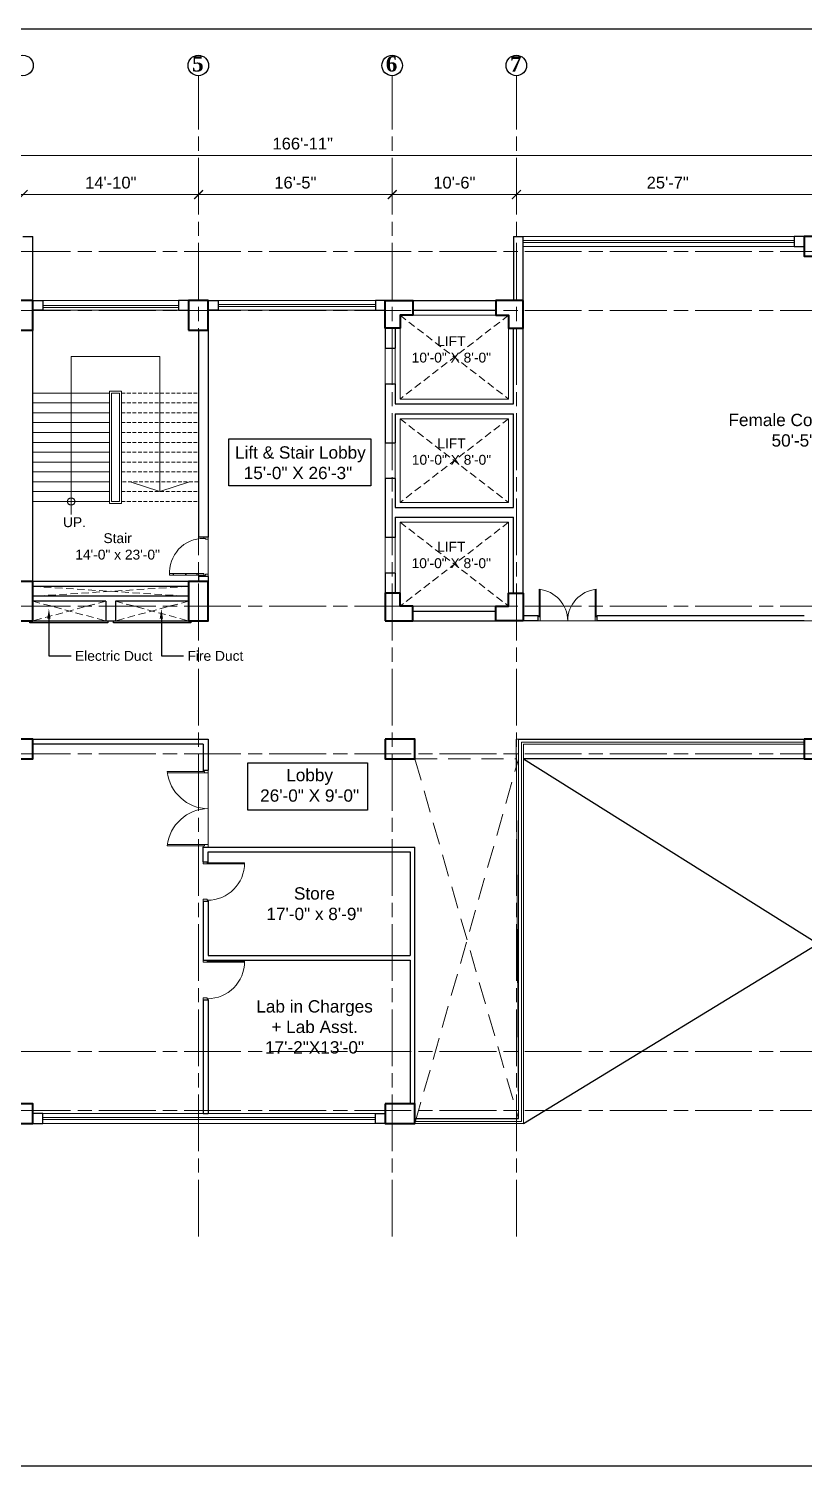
# Model space of a CAD drawing. Header units: inches. Extents: x -12 to 20935469, y -1604 to 24729220.
# Drawn here: x 20932577 to 20933364, y 24705706 to 24707164 of the extents above; entities that cross this region are included whole.
import ezdxf
from ezdxf import colors
from ezdxf.entities.mleader import LeaderData, LeaderLine
from ezdxf.math import Vec2, Vec3

# ---------------------------------------------------------------- set-up
doc = ezdxf.new("R2010")
doc.units = ezdxf.units.IN
doc.header["$LTSCALE"] = 0.03
doc.header["$MEASUREMENT"] = 0
doc.header["$PDMODE"] = 32
doc.header["$PDSIZE"] = 15
doc.linetypes.add('ACAD_ISO08W100', pattern=[36, 24, -3, 6, -3])
doc.linetypes.add('DASHED2', pattern=[0.375, 0.25, -0.125])
for name, color, linetype, lineweight in [('column', 1, 'Continuous', 40), ('Dim Line', 252, 'Continuous', 13), ('Door', 7, 'Continuous', 18), ('Dot', 253, 'Continuous', 0), ('Gas', 21, 'Continuous', 5), ('Grid Line', 252, 'Continuous', 18), ('Hatch', 253, 'Continuous', 15), ('Main Wall', 7, 'Continuous', 30), ('RAIL', 23, 'Continuous', 13), ('STAIR', 46, 'Continuous', 15), ('wind.', 150, 'Continuous', 20)]:
    doc.layers.add(name, color=color, linetype=linetype, lineweight=lineweight)
doc.layers.add('FUR', color=251, linetype='Continuous')
doc.layers.add('TEXT', color=7, linetype='Continuous')
doc.styles.add('2', font='swisscl.ttf')
doc.styles.add('RomanS', font='arial.ttf', dxfattribs={"height": 12})
doc.styles.get("Standard").update_dxf_attribs({"font": 'timesbd.ttf'})
doc.dimstyles.new('Aec_Arch_I', dxfattribs={"dimscale": 96, "dimtxt": 12, "dimasz": 0.09375, "dimexe": 0.125, "dimexo": 0.125, "dimgap": 0.0625, "dimtad": 1, "dimdec": 0, "dimzin": 3, "dimdsep": 46, "dimlunit": 4, "dimtxsty": 'RomanS', "dimblk1": 'ARCHTICK', "dimblk2": 'ARCHTICK', "dimsah": 1, "dimcen": 0.09375, "dimdle": 0.125, "dimadec": 0, "dimazin": 0, "dimtfac": 0.75, "dimtdec": 0, "dimtmove": 2, "dimatfit": 3, "dimldrblk": 'ARCHTICK', "dimfxl": 1, "dimfrac": 1, "dimtolj": 1, "dimtzin": 0, "dimarcsym": 0})

# ---------------------------------------------------------------- blocks, each defined once
blk = doc.blocks.new('_ArchTick')
at = {"color": 0, "linetype": 'ByBlock', "lineweight": 35, "const_width": 0.15}
blk.add_lwpolyline([(-0.5, -0.5), (0.5, 0.5)], dxfattribs=at)
blk = doc.blocks.new('*D8')
at = {"layer": 'Defpoints', "color": 0, "transparency": 16777216}
for p in [(20831396.3, 24724578.2), (20831666.3, 24724578.2), (20831666.3, 24724578.2)]:
    blk.add_point(p, dxfattribs=at)
at = {"layer": 'Dim Line', "color": 0, "lineweight": -2, "transparency": 16777216}
blk.add_line((20831384.3, 24724578.2), (20831678.3, 24724578.2), dxfattribs=at)
at = {"layer": 'Dim Line', "color": 0, "lineweight": -2, "transparency": 16777216, "xscale": 9, "yscale": 9, "zscale": 9, "rotation": 180}
blk.add_blockref('_ArchTick', (20831396.3, 24724578.2), dxfattribs=at)
at = {"layer": 'Dim Line', "color": 0, "lineweight": -2, "transparency": 16777216, "xscale": 9, "yscale": 9, "zscale": 9}
blk.add_blockref('_ArchTick', (20831666.3, 24724578.2), dxfattribs=at)
at = {"layer": 'Dim Line', "color": 0, "transparency": 16777216, "insert": (20831531.3, 24724590.3), "char_height": 12, "attachment_point": 5, "style": 'RomanS'}
blk.add_mtext('\\A1;22\'-6"', dxfattribs=at)
blk = doc.blocks.new('*D9')
at = {"layer": 'Defpoints', "color": 0, "transparency": 16777216}
for p in [(20831666.3, 24724578.2), (20831844.3, 24724578.2), (20831844.3, 24724578.2)]:
    blk.add_point(p, dxfattribs=at)
at = {"layer": 'Dim Line', "color": 0, "lineweight": -2, "transparency": 16777216}
blk.add_line((20831654.3, 24724578.2), (20831856.3, 24724578.2), dxfattribs=at)
at = {"layer": 'Dim Line', "color": 0, "lineweight": -2, "transparency": 16777216, "xscale": 9, "yscale": 9, "zscale": 9, "rotation": 180}
blk.add_blockref('_ArchTick', (20831666.3, 24724578.2), dxfattribs=at)
at = {"layer": 'Dim Line', "color": 0, "lineweight": -2, "transparency": 16777216, "xscale": 9, "yscale": 9, "zscale": 9}
blk.add_blockref('_ArchTick', (20831844.3, 24724578.2), dxfattribs=at)
at = {"layer": 'Dim Line', "color": 0, "transparency": 16777216, "insert": (20831755.3, 24724590.3), "char_height": 12, "attachment_point": 5, "style": 'RomanS'}
blk.add_mtext('\\A1;14\'-10"', dxfattribs=at)
blk = doc.blocks.new('*D21')
at = {"layer": 'Defpoints', "color": 0, "transparency": 16777216}
for p in [(20831844.3, 24724578.2), (20832040.8, 24724578.2), (20832040.8, 24724578.2)]:
    blk.add_point(p, dxfattribs=at)
at = {"layer": 'Dim Line', "color": 0, "lineweight": -2, "transparency": 16777216}
for p, q in [((20831832.3, 24724578.2), (20832052.8, 24724578.2)), ((20831844.3, 24724566.2), (20831844.3, 24724566.2)), ((20832040.8, 24724566.2), (20832040.8, 24724566.2))]:
    blk.add_line(p, q, dxfattribs=at)
at = {"layer": 'Dim Line', "color": 0, "lineweight": -2, "transparency": 16777216, "xscale": 9, "yscale": 9, "zscale": 9, "rotation": 180}
blk.add_blockref('_ArchTick', (20831844.3, 24724578.2), dxfattribs=at)
at = {"layer": 'Dim Line', "color": 0, "lineweight": -2, "transparency": 16777216, "xscale": 9, "yscale": 9, "zscale": 9}
blk.add_blockref('_ArchTick', (20832040.8, 24724578.2), dxfattribs=at)
at = {"layer": 'Dim Line', "color": 0, "transparency": 16777216, "insert": (20831942.5, 24724590.3), "char_height": 12, "attachment_point": 5, "style": 'RomanS'}
blk.add_mtext('\\A1;16\'-5"', dxfattribs=at)
blk = doc.blocks.new('*D22')
at = {"layer": 'Defpoints', "color": 0, "transparency": 16777216}
for p in [(20832040.8, 24724578.2), (20832166.8, 24724578.2), (20832166.8, 24724578.2)]:
    blk.add_point(p, dxfattribs=at)
at = {"layer": 'Dim Line', "color": 0, "lineweight": -2, "transparency": 16777216}
for p, q in [((20832028.8, 24724578.2), (20832178.8, 24724578.2)), ((20832040.8, 24724566.2), (20832040.8, 24724566.2)), ((20832166.8, 24724566.2), (20832166.8, 24724566.2))]:
    blk.add_line(p, q, dxfattribs=at)
at = {"layer": 'Dim Line', "color": 0, "lineweight": -2, "transparency": 16777216, "xscale": 9, "yscale": 9, "zscale": 9, "rotation": 180}
blk.add_blockref('_ArchTick', (20832040.8, 24724578.2), dxfattribs=at)
at = {"layer": 'Dim Line', "color": 0, "lineweight": -2, "transparency": 16777216, "xscale": 9, "yscale": 9, "zscale": 9}
blk.add_blockref('_ArchTick', (20832166.8, 24724578.2), dxfattribs=at)
at = {"layer": 'Dim Line', "color": 0, "transparency": 16777216, "insert": (20832103.8, 24724590.3), "char_height": 12, "attachment_point": 5, "style": 'RomanS'}
blk.add_mtext('\\A1;10\'-6"', dxfattribs=at)
blk = doc.blocks.new('*D23')
at = {"layer": 'Defpoints', "color": 0, "transparency": 16777216}
for p in [(20832166.8, 24724578.2), (20832473.8, 24724578.2), (20832473.8, 24724578.2)]:
    blk.add_point(p, dxfattribs=at)
at = {"layer": 'Dim Line', "color": 0, "lineweight": -2, "transparency": 16777216}
for p, q in [((20832154.8, 24724578.2), (20832485.8, 24724578.2)), ((20832166.8, 24724566.2), (20832166.8, 24724566.2)), ((20832473.8, 24724566.2), (20832473.8, 24724566.2))]:
    blk.add_line(p, q, dxfattribs=at)
at = {"layer": 'Dim Line', "color": 0, "lineweight": -2, "transparency": 16777216, "xscale": 9, "yscale": 9, "zscale": 9, "rotation": 180}
blk.add_blockref('_ArchTick', (20832166.8, 24724578.2), dxfattribs=at)
at = {"layer": 'Dim Line', "color": 0, "lineweight": -2, "transparency": 16777216, "xscale": 9, "yscale": 9, "zscale": 9}
blk.add_blockref('_ArchTick', (20832473.8, 24724578.2), dxfattribs=at)
at = {"layer": 'Dim Line', "color": 0, "transparency": 16777216, "insert": (20832320.3, 24724590.3), "char_height": 12, "attachment_point": 5, "style": 'RomanS'}
blk.add_mtext('\\A1;25\'-7"', dxfattribs=at)
blk = doc.blocks.new('*D13')
at = {"layer": 'Defpoints', "color": 0, "transparency": 16777216}
for p in [(20830948.3, 24724610.7), (20832951.8, 24724617.8), (20832951.8, 24724610.7)]:
    blk.add_point(p, dxfattribs=at)
at = {"layer": 'Dim Line', "color": 0, "lineweight": -2, "transparency": 16777216}
for p, q in [((20830948.3, 24724622.7), (20830948.3, 24724629.8)), ((20832951.8, 24724622.7), (20832951.8, 24724629.8)), ((20830936.3, 24724617.8), (20832963.8, 24724617.8))]:
    blk.add_line(p, q, dxfattribs=at)
at = {"layer": 'Dim Line', "color": 0, "lineweight": -2, "transparency": 16777216, "xscale": 9, "yscale": 9, "zscale": 9, "rotation": 180}
blk.add_blockref('_ArchTick', (20830948.3, 24724617.8), dxfattribs=at)
at = {"layer": 'Dim Line', "color": 0, "lineweight": -2, "transparency": 16777216, "xscale": 9, "yscale": 9, "zscale": 9}
blk.add_blockref('_ArchTick', (20832951.8, 24724617.8), dxfattribs=at)
at = {"layer": 'Dim Line', "color": 0, "transparency": 16777216, "insert": (20831950, 24724629.9), "char_height": 12, "attachment_point": 5, "style": 'RomanS'}
blk.add_mtext('\\A1;166\'-11"', dxfattribs=at)
blk = doc.blocks.new('A$C36295410')
at = {"layer": 'Door'}
for p, q in [((1, 4), (1, 32)), ((2, 0), (2, 32)), ((58, 0), (58, 32)), ((59, 4), (59, 32)), ((1, 5), (0, 5)), ((2, 4), (1, 4)), ((58, 4), (59, 4)), ((59, 5), (60, 5)), ((2, 0), (0, 0)), ((58, 0), (60, 0))]:
    blk.add_line(p, q, dxfattribs=at)
for centre, start, end in [((-2.5, -0.3), 0.5906, 83.7783), ((62.5, -0.3), 96.2217, 179.4094)]:
    blk.add_arc(centre, 32.5, start, end, dxfattribs=at)
blk = doc.blocks.new('Door_45')
at = {"layer": 'Door'}
for p, q in [((1.5, 5), (1.5, 44)), ((1.5, 40), (2.2, 40)), ((2.2, 40), (2.2, 39.5)), ((2.2, 39.5), (2.7, 39.5)), ((2.7, 39.5), (2.7, 40)), ((2.7, 40), (3.5, 40)), ((3.5, 44), (3.5, 5)), ((1.5, 25.8), (2.2, 25.8)), ((2.2, 25.8), (2.2, 25.3)), ((2.2, 25.3), (2.7, 25.3)), ((2.7, 25.8), (3.5, 25.8)), ((2.7, 25.3), (2.7, 25.8)), ((0, 0), (0, 5)), ((0, 5), (1.5, 5)), ((1.5, 12.6), (2.2, 12.6)), ((3.5, 5), (1.5, 5)), ((1.5, 5), (1.5, 3)), ((1.5, 3), (2.5, 3)), ((2.2, 12.6), (2.2, 13.1)), ((2.2, 13.1), (2.7, 13.1)), ((2.5, 3), (2.5, 0)), ((2.7, 13.1), (2.7, 12.6)), ((2.7, 12.6), (3.5, 12.6)), ((42.5, 3), (42.5, 0)), ((43.5, 3), (42.5, 3)), ((45, 5), (43.5, 5)), ((43.5, 5), (43.5, 3)), ((45, 0), (45, 5)), ((2.5, 0), (0, 0)), ((42.5, 0), (45, 0))]:
    blk.add_line(p, q, dxfattribs=at)
blk.add_arc((4.7, 5.3), 38.8, 359.6233, 94.6685, dxfattribs=at)
blk = doc.blocks.new('$D40')
at = {"layer": 'Door'}
for p, q in [((1, 4), (1, 42)), ((2, 0), (2, 42)), ((1, 5), (0, 5)), ((2, 0), (0, 0)), ((2, 4), (1, 4)), ((39, 4), (38, 4)), ((38, 4), (38, 0)), ((40, 0), (38, 0)), ((40, 5), (39, 5)), ((39, 5), (39, 4))]:
    blk.add_line(p, q, dxfattribs=at)
blk.add_arc((1, 4), 38, 0, 90, dxfattribs=at)
blk = doc.blocks.new('fff')
at = {"layer": 'Grid Line', "color": 252, "linetype": 'ACAD_ISO08W100', "lineweight": 9, "ltscale": 80, "true_color": 0x939598}
for p, q in [((20831844.3, 24723521.1), (20831844.3, 24724698.8)), ((20832040.8, 24723521.1), (20832040.8, 24724698.8)), ((20832166.8, 24723521.1), (20832166.8, 24724698.8)), ((20833096.9, 24724520.6), (20830726.1, 24724520.6)), ((20833096.9, 24724460.6), (20830726.1, 24724460.6)), ((20833096.9, 24724160.7), (20830726.1, 24724160.7)), ((20833096.9, 24724010.7), (20830726.1, 24724010.7)), ((20833096.9, 24723708.7), (20830726.1, 24723708.7)), ((20833096.9, 24723648.8), (20830726.1, 24723648.8))]:
    blk.add_line(p, q, dxfattribs=at)
at = {"layer": 'Dim Line'}
for base, p1, p2, picture, middle in [((20832951.7523, 24724617.8128), (20830948.3088, 24724610.7482), (20832951.7523, 24724610.7482), '*D13', (20831950.0306, 24724629.9397)), ((20831666.3, 24724578.2), (20831396.3, 24724578.2), (20831666.3, 24724578.2), '*D8', (20831531.3, 24724590.3)), ((20831844.3, 24724578.2), (20831666.3, 24724578.2), (20831844.3, 24724578.2), '*D9', (20831755.3, 24724590.3)), ((20832040.7792, 24724578.1666), (20831844.25, 24724578.1666), (20832040.7792, 24724578.1666), '*D21', (20831942.5146, 24724590.2934)), ((20832166.8, 24724578.2), (20832040.8, 24724578.2), (20832166.8, 24724578.2), '*D22', (20832103.8, 24724590.3)), ((20832473.8, 24724578.2), (20832166.8, 24724578.2), (20832473.8, 24724578.2), '*D23', (20832320.3, 24724590.3))]:
    dim = blk.add_linear_dim(base=base, p1=p1, p2=p2, dimstyle='Aec_Arch_I', dxfattribs=at)
    dim.commit()
    dim.dimension.update_dxf_attribs({"geometry": picture, "text_midpoint": middle})

msp = doc.modelspace()

# ---------------------------------------------------------------- linework, layer by layer
for p, q in [((20933073.9, 24706443.2), (20933363.8, 24706443.3)), ((20933078.9, 24706423.3), (20933668.8, 24706053.3)), ((20933363.8, 24706423.3), (20933078.9, 24706423.3)), ((20933078.9, 24706053.3), (20933668.8, 24706413.3)), ((20932968.8, 24706058.3), (20933073.9, 24706058.3))]:
    msp.add_line(p, q)
for points in [[(20932780, 24706748.1), (20932924.2, 24706748.1), (20932924.2, 24706700.4), (20932780, 24706700.4)], [(20932578.1, 24706563.3), (20932657.4, 24706563.3), (20932657.4, 24706561.3), (20932578.1, 24706561.3)], [(20932663.1, 24706563.3), (20932741.4, 24706563.3), (20932741.4, 24706561.3), (20932663.1, 24706561.3)], [(20932799.2, 24706419.1), (20932920.8, 24706419.1), (20932920.8, 24706371.2), (20932799.2, 24706371.2)]]:
    msp.add_lwpolyline(points, close=True)
msp.add_circle((20932620.1, 24706684.4), 3.61)
at = {"layer": 'column', "lineweight": 40, "ltscale": 20}
for points in [[(20933363.8, 24706953.2), (20933363.8, 24706933.2), (20933393.8, 24706933.2), (20933393.8, 24706953.2)], [(20932561.2, 24706858.4), (20932581.2, 24706858.4), (20932581.2, 24706888.4), (20932561.2, 24706888.4)], [(20932739.1, 24706858.4), (20932759.1, 24706858.4), (20932759.1, 24706888.4), (20932739.1, 24706888.4)], [(20932561.2, 24706563.3), (20932581.2, 24706563.3), (20932581.2, 24706603.3), (20932561.2, 24706603.3)], [(20932739.1, 24706563.3), (20932759.1, 24706563.3), (20932759.1, 24706603.3), (20932739.1, 24706603.3)], [(20932551.2, 24706443.3), (20932551.2, 24706423.3), (20932581.2, 24706423.3), (20932581.2, 24706443.3)], [(20932938.8, 24706443.3), (20932938.8, 24706423.3), (20932968.8, 24706423.3), (20932968.8, 24706443.3)], [(20933363.8, 24706443.3), (20933363.8, 24706423.3), (20933393.8, 24706423.3), (20933393.8, 24706443.3)], [(20932551.2, 24706073.3), (20932551.2, 24706053.3), (20932581.2, 24706053.3), (20932581.2, 24706073.3)], [(20932938.8, 24706073.3), (20932938.8, 24706053.3), (20932968.8, 24706053.3), (20932968.8, 24706073.3)]]:
    msp.add_lwpolyline(points, close=True, dxfattribs=at)
for points in [[(20932938.8, 24706888.4), (20932966.8, 24706888.4), (20932966.8, 24706873.4), (20932953.8, 24706873.4), (20932953.8, 24706860.4), (20932938.8, 24706860.4), (20932938.8, 24706888.4)], [(20933078.8, 24706888.4), (20933050.8, 24706888.4), (20933050.8, 24706873.4), (20933063.8, 24706873.4), (20933063.8, 24706860.4), (20933078.8, 24706860.4), (20933078.8, 24706888.4)], [(20932938.8, 24706563.3), (20932966.8, 24706563.3), (20932966.8, 24706578.3), (20932953.8, 24706578.3), (20932953.8, 24706591.3), (20932938.8, 24706591.3), (20932938.8, 24706563.3)], [(20933078.8, 24706563.3), (20933050.8, 24706563.3), (20933050.8, 24706578.3), (20933063.8, 24706578.3), (20933063.8, 24706591.3), (20933078.8, 24706591.3), (20933078.8, 24706563.3)]]:
    msp.add_lwpolyline(points, dxfattribs=at)
at = {"layer": 'Defpoints'}
msp.add_lwpolyline([(20931598.7, 24707164.1), (20934037.5, 24707164.1), (20934037.5, 24705705.5), (20931598.7, 24705705.5)], close=True, dxfattribs=at)
at = {"layer": 'Door'}
for p, q in [((20932755.4, 24706410.5), (20932717.5, 24706410.5)), ((20932759.1, 24706409.2), (20932717.6, 24706409.2)), ((20932754.1, 24706410.5), (20932754.1, 24706411.8)), ((20932755.4, 24706409.2), (20932755.4, 24706410.5)), ((20932759.1, 24706409.2), (20932759.1, 24706411.8)), ((20932759.1, 24706336.4), (20932717.6, 24706336.4)), ((20932755.4, 24706336.4), (20932755.4, 24706335.1)), ((20932759.1, 24706336.4), (20932759.1, 24706333.8)), ((20932755.4, 24706335.1), (20932717.5, 24706335.1)), ((20932754.1, 24706335.1), (20932754.1, 24706333.8))]:
    msp.add_line(p, q, dxfattribs=at)
for centre, start, end in [((20932759.6, 24706415), 186.2217, 269.4094), ((20932759.6, 24706330.5), 90.5906, 173.7783)]:
    msp.add_arc(centre, 42.3, start, end, dxfattribs=at)
at = {"layer": 'Dot', "linetype": 'DASHED2', "lineweight": 0, "ltscale": 1000}
for p, q in [((20932581.2, 24706598.3), (20932739.1, 24706588.3)), ((20932739.1, 24706598.3), (20932581.2, 24706588.3)), ((20932655.1, 24706583.3), (20932581.2, 24706563.3)), ((20932581.2, 24706583.3), (20932655.1, 24706563.3)), ((20932665.1, 24706583.3), (20932739.1, 24706563.3)), ((20932739.1, 24706583.3), (20932665.1, 24706563.3))]:
    msp.add_line(p, q, dxfattribs=at)
at = {"layer": 'Dot', "color": 0, "linetype": 'DASHED2', "lineweight": 20, "ltscale": 3000}
for p, q in [((20932968.8, 24706423.3), (20933073.9, 24706058.3)), ((20932968.8, 24706423.3), (20933071.8, 24706423.3)), ((20932968.8, 24706053.3), (20933073.9, 24706423.1))]:
    msp.add_line(p, q, dxfattribs=at)
at = {"layer": 'Dot', "linetype": 'DASHED2', "lineweight": 0, "ltscale": 1000}
for points in [[(20932953.7, 24706873.4), (20933063.8, 24706788.4), (20933063.8, 24706873.4), (20932953.7, 24706788.4)], [(20932953.7, 24706768.4), (20933063.8, 24706683.4), (20933063.8, 24706768.4), (20932953.7, 24706683.4)], [(20932953.8, 24706663.4), (20933063.9, 24706578.2), (20933063.9, 24706663.4), (20932953.8, 24706578.2)]]:
    msp.add_lwpolyline(points, dxfattribs=at)
at = {"layer": 'Gas', "color": 0, "lineweight": 5}
for points in [[(20932953.7, 24706788.4), (20933063.8, 24706788.4), (20933063.8, 24706873.4), (20932953.7, 24706873.4)], [(20932671.1, 24706682.4), (20932659.1, 24706682.4), (20932659.1, 24706796.4), (20932671.1, 24706796.4)], [(20932669.1, 24706684.4), (20932661.1, 24706684.4), (20932661.1, 24706794.4), (20932669.1, 24706794.4)], [(20932953.7, 24706683.4), (20933063.8, 24706683.4), (20933063.8, 24706768.4), (20932953.7, 24706768.4)], [(20932953.8, 24706578.2), (20933063.9, 24706578.2), (20933063.9, 24706663.4), (20932953.8, 24706663.4)]]:
    msp.add_lwpolyline(points, close=True, dxfattribs=at)
at = {"layer": 'Hatch', "lineweight": 0}
msp.add_lwpolyline([(20933772.7, 24706563.4), (20932938.8, 24706563.4), (20932938.8, 24706878.2), (20932759.1, 24706878.4), (20932759.1, 24706563.3), (20931937.2, 24706563.5), (20931937.2, 24706443.4), (20932759.1, 24706443.4), (20932759.1, 24706333.8), (20932968.8, 24706333.8), (20932968.8, 24706073.3), (20932968.8, 24706058.4), (20932970.2, 24706058.4), (20933073.9, 24706058.4), (20933071.7, 24706443.4), (20933772.7, 24706443.4)], close=True, dxfattribs=at)
at = {"layer": 'Main Wall', "lineweight": 30}
for p, q in [((20932571.2, 24706953.2), (20932581.2, 24706953.2)), ((20932581.2, 24706888.4), (20932581.2, 24706953.2)), ((20933068.8, 24706953.2), (20933078.8, 24706953.2)), ((20933068.8, 24706953.2), (20933068.8, 24706888.4)), ((20933078.8, 24706591.3), (20933078.8, 24706953.2)), ((20933363.7, 24706953.2), (20933353.7, 24706953.2)), ((20933353.7, 24706953.2), (20933353.7, 24706943.2)), ((20933353.7, 24706943.2), (20933363.7, 24706943.2)), ((20932581.2, 24706603.3), (20932581.2, 24706878.4)), ((20932966.8, 24706888.4), (20933050.8, 24706888.4)), ((20932966.8, 24706878.4), (20933050.8, 24706878.4)), ((20932749.1, 24706858.4), (20932749.1, 24706648.3)), ((20932759.1, 24706858.4), (20932759.1, 24706648.3)), ((20932938.8, 24706839.9), (20932948.8, 24706839.9)), ((20932938.8, 24706803.9), (20932948.8, 24706803.9)), ((20932948.8, 24706783.4), (20933068.8, 24706783.4)), ((20932948.8, 24706773.4), (20933068.8, 24706773.4)), ((20932938.8, 24706743.9), (20932948.8, 24706743.9)), ((20932948.8, 24706707.9), (20932938.8, 24706707.9)), ((20932948.8, 24706678.4), (20933068.8, 24706678.4)), ((20932948.8, 24706668.4), (20933068.8, 24706668.4)), ((20932759.1, 24706648.3), (20932749.1, 24706648.3)), ((20932948.8, 24706647.8), (20932938.8, 24706647.8)), ((20932739.1, 24706603.3), (20932581.2, 24706603.3)), ((20932739.1, 24706598.3), (20932581.2, 24706598.3)), ((20932749.1, 24706608.3), (20932749.1, 24706603.3)), ((20932759.1, 24706608.3), (20932749.1, 24706608.3)), ((20932759.1, 24706608.3), (20932759.1, 24706603.3)), ((20932948.8, 24706611.8), (20932938.8, 24706611.8)), ((20932739.1, 24706588.3), (20932581.2, 24706588.3)), ((20932655.1, 24706583.3), (20932581.2, 24706583.3)), ((20932655.1, 24706583.3), (20932655.1, 24706563.3)), ((20932739.1, 24706583.3), (20932665.1, 24706583.3)), ((20932665.1, 24706583.3), (20932665.1, 24706563.3)), ((20932655.1, 24706563.3), (20932665.1, 24706563.3)), ((20932966.8, 24706563.3), (20933050.8, 24706563.3)), ((20933093.8, 24706568.4), (20933078.8, 24706568.4)), ((20933093.8, 24706563.4), (20933078.8, 24706563.4)), ((20933093.8, 24706563.4), (20933093.8, 24706568.4)), ((20933363.8, 24706568.3), (20933153.8, 24706568.3)), ((20933153.8, 24706563.3), (20933153.8, 24706568.3)), ((20933363.8, 24706563.3), (20933153.8, 24706563.3)), ((20932581.2, 24706443.3), (20932759.1, 24706443.3)), ((20932754.1, 24706438.3), (20932581.2, 24706438.3)), ((20932754.1, 24706438.3), (20932754.1, 24706411.8)), ((20932759.1, 24706443.3), (20932759.1, 24706411.8)), ((20932754.1, 24706411.8), (20932759.1, 24706411.8)), ((20932754.1, 24706333.8), (20932968.8, 24706333.8)), ((20932754.1, 24706318.8), (20932754.1, 24706333.8)), ((20932759.1, 24706328.8), (20932963.9, 24706328.8)), ((20932759.1, 24706318.8), (20932759.1, 24706328.8)), ((20932963.9, 24706328.8), (20932963.9, 24706223.9)), ((20932968.8, 24706073.3), (20932968.8, 24706333.8)), ((20932754.1, 24706318.8), (20932759.1, 24706318.8)), ((20932754.1, 24706278.8), (20932754.1, 24706218.9)), ((20932754.1, 24706278.8), (20932759.1, 24706278.8)), ((20932759.1, 24706278.8), (20932759.1, 24706223.9)), ((20932754.1, 24706223.9), (20932754.1, 24706218.9)), ((20932754.1, 24706218.9), (20932963.9, 24706218.9)), ((20932759.1, 24706223.9), (20932963.9, 24706223.9)), ((20932963.9, 24706218.9), (20932963.9, 24706073.3)), ((20932968.8, 24706218.9), (20932968.8, 24706223.9)), ((20932754.1, 24706178.9), (20932759.1, 24706178.9)), ((20932754.1, 24706178.9), (20932754.1, 24706063.3)), ((20932759.1, 24706178.9), (20932759.1, 24706063.3)), ((20932754.1, 24706063.3), (20932759.1, 24706063.3))]:
    msp.add_line(p, q, dxfattribs=at)
for points in [[(20932581.2, 24706888.4), (20932591.2, 24706888.4), (20932591.2, 24706878.4), (20932581.2, 24706878.4)], [(20932739.1, 24706888.4), (20932729.1, 24706888.4), (20932729.1, 24706878.4), (20932739.1, 24706878.4)], [(20932759.1, 24706888.4), (20932769.1, 24706888.4), (20932769.1, 24706878.4), (20932759.1, 24706878.4)], [(20932938.7, 24706888.4), (20932928.7, 24706888.4), (20932928.7, 24706878.4), (20932938.7, 24706878.4)], [(20932938.8, 24706860.4), (20932938.8, 24706839.9)], [(20932948.8, 24706860.4), (20932948.8, 24706839.9)], [(20933068.8, 24706783.4), (20933068.8, 24706860.4)], [(20932938.8, 24706803.9), (20932938.8, 24706743.9)], [(20932948.8, 24706803.9), (20932948.8, 24706783.4)], [(20932948.8, 24706773.4), (20932948.8, 24706743.9)], [(20933068.8, 24706678.4), (20933068.8, 24706773.4)], [(20932938.8, 24706707.9), (20932938.8, 24706647.8)], [(20932948.8, 24706707.9), (20932948.8, 24706678.4)], [(20932948.8, 24706668.4), (20932948.8, 24706647.8)], [(20933068.8, 24706591.3), (20933068.8, 24706668.4)], [(20932938.8, 24706611.8), (20932938.8, 24706591.3), (20932938.8, 24706591.3)], [(20932948.8, 24706611.8), (20932948.8, 24706591.3)], [(20932966.8, 24706573.3), (20933050.8, 24706573.3)], [(20932581.2, 24706053.3), (20932591.2, 24706053.3), (20932591.2, 24706063.3), (20932581.2, 24706063.3)], [(20932938.8, 24706053.3), (20932928.8, 24706053.3), (20932928.8, 24706063.3), (20932938.8, 24706063.3)]]:
    msp.add_lwpolyline(points, dxfattribs=at)
at = {"layer": 'Main Wall', "lineweight": 13}
for points in [[(20932938.8, 24706803.9), (20932948.8, 24706803.9), (20932948.8, 24706839.9), (20932938.8, 24706839.9)], [(20932938.8, 24706707.9), (20932948.8, 24706707.9), (20932948.8, 24706743.9), (20932938.8, 24706743.9)], [(20932938.8, 24706611.8), (20932948.8, 24706611.8), (20932948.8, 24706647.8), (20932938.8, 24706647.8)]]:
    msp.add_lwpolyline(points, close=True, dxfattribs=at)
at = {"layer": 'RAIL', "lineweight": 9}
for p, q in [((20932620.1, 24706671.2), (20932620.1, 24706831.4)), ((20932620.1, 24706831.4), (20932710.1, 24706831.4)), ((20932710.1, 24706831.4), (20932710.1, 24706694.4)), ((20932680.1, 24706704.4), (20932710.1, 24706694.4)), ((20932710.1, 24706694.4), (20932740.1, 24706704.4))]:
    msp.add_line(p, q, dxfattribs=at)
at = {"layer": 'STAIR', "color": 32, "lineweight": 5}
for p, q in [((20932581.2, 24706794.4), (20932659.1, 24706794.4)), ((20932581.2, 24706784.4), (20932659.1, 24706784.4)), ((20932581.2, 24706774.4), (20932659.1, 24706774.4)), ((20932581.2, 24706764.4), (20932659.1, 24706764.4)), ((20932581.2, 24706754.4), (20932659.1, 24706754.4)), ((20932581.2, 24706744.4), (20932659.1, 24706744.4)), ((20932581.2, 24706734.4), (20932659.1, 24706734.4)), ((20932581.2, 24706724.4), (20932659.1, 24706724.4)), ((20932581.2, 24706714.4), (20932659.1, 24706714.4)), ((20932581.2, 24706704.4), (20932659.1, 24706704.4)), ((20932581.2, 24706694.4), (20932659.1, 24706694.4)), ((20932581.2, 24706684.4), (20932659.1, 24706684.4))]:
    msp.add_line(p, q, dxfattribs=at)
at = {"layer": 'STAIR', "color": 32, "linetype": 'DASHED2', "lineweight": 5, "ltscale": 500}
for p, q in [((20932671.1, 24706794.4), (20932749.1, 24706794.4)), ((20932671.1, 24706784.4), (20932749.1, 24706784.4)), ((20932671.1, 24706774.4), (20932749.1, 24706774.4)), ((20932671.1, 24706764.4), (20932749.1, 24706764.4)), ((20932671.1, 24706754.4), (20932749.1, 24706754.4)), ((20932671.1, 24706744.4), (20932749.1, 24706744.4)), ((20932671.1, 24706734.4), (20932749.1, 24706734.4)), ((20932671.1, 24706724.4), (20932749.1, 24706724.4)), ((20932671.1, 24706714.4), (20932749.1, 24706714.4)), ((20932749.1, 24706704.4), (20932671.1, 24706704.4)), ((20932689.1, 24706704.4), (20932749.1, 24706704.4)), ((20932671.1, 24706694.4), (20932749.1, 24706694.4)), ((20932671.1, 24706684.4), (20932749.1, 24706684.4))]:
    msp.add_line(p, q, dxfattribs=at)
at = {"layer": 'TEXT'}
for centre in [(20932571.2, 24707126.8), (20932749.1, 24707126.8), (20932945.7, 24707126.8), (20933071.7, 24707126.8)]:
    msp.add_circle(centre, 10.4, dxfattribs=at)
at = {"layer": 'wind.'}
for p, q in [((20933353.7, 24706953.2), (20933078.7, 24706953.2)), ((20933078.7, 24706949.2), (20933353.7, 24706949.3)), ((20933078.7, 24706947.2), (20933353.7, 24706947.3)), ((20933353.7, 24706943.2), (20933078.7, 24706943.2)), ((20932591.2, 24706888.4), (20932729.1, 24706888.4)), ((20932591.2, 24706883.4), (20932729.1, 24706883.4)), ((20932591.2, 24706881.4), (20932729.1, 24706881.4)), ((20932591.2, 24706878.4), (20932729.1, 24706878.4)), ((20932928.8, 24706063.3), (20932591.2, 24706063.3)), ((20932928.8, 24706059.3), (20932591.2, 24706059.3)), ((20932928.8, 24706057.3), (20932591.2, 24706057.3)), ((20932928.8, 24706053.3), (20932591.2, 24706053.3))]:
    msp.add_line(p, q, dxfattribs=at)
at = {"layer": 'wind.', "lineweight": 5}
for p, q in [((20932769.1, 24706888.4), (20932928.7, 24706888.4)), ((20932769.1, 24706884.4), (20932928.7, 24706884.4)), ((20932769.1, 24706882.4), (20932928.7, 24706882.4)), ((20932769.1, 24706878.4), (20932938.7, 24706878.4)), ((20933073.9, 24706443.2), (20933073.9, 24706058.3)), ((20933076.9, 24706440.2), (20933363.8, 24706440.2)), ((20933076.9, 24706440.2), (20933076.9, 24706055.3)), ((20933078.9, 24706438.2), (20933363.8, 24706438.3)), ((20933078.9, 24706438.2), (20933078.9, 24706053.3)), ((20932968.8, 24706055.3), (20933076.9, 24706055.3)), ((20932968.8, 24706053.3), (20933078.9, 24706053.3))]:
    msp.add_line(p, q, dxfattribs=at)

# ---------------------------------------------------------------- block references
at = {"layer": 'Door', "color": 250, "ltscale": 20, "xscale": 0.8888888888759539, "yscale": 0.8888888888759539, "zscale": 0.8888888888759539, "rotation": 90.00000000000001}
msp.add_blockref('Door_45', (20932759.1, 24706608.3), dxfattribs=at)
at = {"layer": 'FUR'}
msp.add_blockref('A$C36295410', (20933093.8, 24706563.4), dxfattribs=at)
at = {"layer": 'Hatch', "lineweight": 0}
msp.add_blockref('fff', (100905, -17582.4), dxfattribs=at)
at = {"layer": 'Main Wall', "rotation": 270}
for p in [(20932754.1, 24706318.8), (20932754.1, 24706218.9)]:
    msp.add_blockref('$D40', p, dxfattribs=at)

# ---------------------------------------------------------------- texts
at = {"layer": 'TEXT', "char_height": 15.44, "width": 227.458, "attachment_point": 8, "rotation": 0}
for s, insert in [('\\A1;5', (20932748.6, 24707120.5)), ('\\A1;6', (20932945.1, 24707120.5)), ('\\A1;7', (20933071.1, 24707120.5))]:
    msp.add_mtext(s, dxfattribs=dict(at, insert=insert))
at = {"layer": 'TEXT', "color": 30, "lineweight": 5, "ltscale": 20, "attachment_point": 2, "style": '2'}
for s, width, gutter_width, insert, char_height in [('\\pxsm1;{\\fArial|b0|i0|c0|p34;\\C0;LIFT\\P10\'-0" X 8\'-0" }', 235.592, 0.75, (20933005.8, 24706852.1), 10), ('\\pxsm1;{\\fArial|b0|i0|c0|p34;\\C0;Female Common Room\\P\\pqc;50\'-5"x31\'-3"}', 231.619, 0.5, (20933379.4, 24706773.4), 12.476), ('\\pxsm1;{\\fArial|b0|i0|c0|p34;\\C0;LIFT\\P10\'-0" X 8\'-0" }', 235.592, 0.75, (20933005.9, 24706748.4), 10), ('\\pxsm1,qc;{\\fArial|b0|i0|c0|p34;\\C0; Lift & Stair Lobby\\P15\'-0" X 26\'-3" }', 146.388, 0.75, (20932850.2, 24706740.4), 12.476), ('{\\fArial|b0|i0|c0|p34;\\C0;UP.}', 104.76, 0.5, (20932623.5, 24706668.4), 10), ('\\pxsm1;{\\fArial|b0|i0|c0|p34;\\C0;Stair\\P14\'-0" x 23\'-0"  }', 114.807, 0.282, (20932667.2, 24706652.2), 10), ('\\pxsm1;{\\fArial|b0|i0|c0|p34;\\C0;LIFT\\P10\'-0" X 8\'-0" }', 235.592, 0.75, (20933005.7, 24706643.5), 10), ('\\pxsm1,qc;{\\fArial|b0|i0|c0|p34;\\C0;Lobby\\P26\'-0" X 9\'-0" }', 146.388, 0.75, (20932862, 24706413.1), 12.476), ('\\pxsm1;{\\fArial|b0|i0|c0|p34;\\C0;Store\\P17\'-0" x 8\'-9" }', 128.184, 0.75, (20932866.9, 24706293), 12.476), ('{\\fArial|b0|i0|c0|p34;\\C0;Lab in Charges + Lab Asst. \\P17\'-2"X13\'-0"}', 122.533, 0.5, (20932867, 24706178.4), 12.476)]:
    msp.add_mtext_dynamic_manual_height_columns(s, width=width, gutter_width=gutter_width, heights=[0], dxfattribs=dict(at, insert=insert, char_height=char_height))

# ---------------------------------------------------------------- leaders
at = {"layer": 'TEXT', "lineweight": 5, "ltscale": 20}
ml = msp.add_multileader_mtext('Standard', dxfattribs=at)
ml.set_content('{\\fArial|b0|i0|c0|p34; Electric Duct}', color=256)
ml.set_leader_properties()
ml.build(insert=Vec2(0, 0))
ml.multileader.update_dxf_attribs({"text_right_attachment_type": 6, "dogleg_length": 0.36, "arrow_head_size": 10})
ctx = ml.context
ctx.base_point, ctx.char_height, ctx.arrow_head_size, ctx.landing_gap_size, ctx.plane_origin = Vec3(20932620, 24706527.8), 10, 10, 0.09, Vec3(20932597.5, 24706575.6)
ctx.right_attachment = 6
notes = []
notes.append((ctx, [(0, (1, 1, 0), (20932597.5, 24706527.8), (1, 0), 22.5, [(0, [(20932597.5, 24706575.6)], 0, [])])]))
ctx.mtext.insert, ctx.mtext.width, ctx.mtext.defined_height, ctx.mtext.flow_direction = Vec3(20932620.1, 24706532.8), 232.704, 29.8, 5
ml = msp.add_multileader_mtext('Standard', dxfattribs=at)
ml.set_content('{\\fArial|b0|i0|c0|p34; Fire Duct}', color=256)
ml.set_leader_properties()
ml.build(insert=Vec2(0, 0))
ml.multileader.update_dxf_attribs({"text_right_attachment_type": 6, "dogleg_length": 0.36, "arrow_head_size": 10})
ctx = ml.context
ctx.base_point, ctx.char_height, ctx.arrow_head_size, ctx.landing_gap_size, ctx.plane_origin = Vec3(20932734.1, 24706527.8), 10, 10, 0.09, Vec3(20932711.6, 24706575.6)
ctx.right_attachment = 6
notes.append((ctx, [(0, (1, 1, 0), (20932711.6, 24706527.8), (1, 0), 22.5, [(0, [(20932711.6, 24706575.6)], 0, [])])]))
ctx.mtext.insert, ctx.mtext.width, ctx.mtext.defined_height, ctx.mtext.flow_direction = Vec3(20932734.2, 24706532.8), 232.704, 29.8, 5
for ctx, leaders in notes:
    for number, flags, end, landing, length, lines in leaders:
        leader = LeaderData()
        leader.index, (leader.has_last_leader_line, leader.has_dogleg_vector, leader.attachment_direction) = number, flags
        leader.last_leader_point, leader.dogleg_vector, leader.dogleg_length = Vec3(end), Vec3(landing), length
        for number, points, colour, breaks in lines:
            line = LeaderLine()
            line.index, line.vertices, line.color, line.breaks = number, Vec3.list(points), colors.encode_raw_color(colour), breaks
            leader.lines.append(line)
        ctx.leaders.append(leader)

doc.saveas('drawing.dxf')
